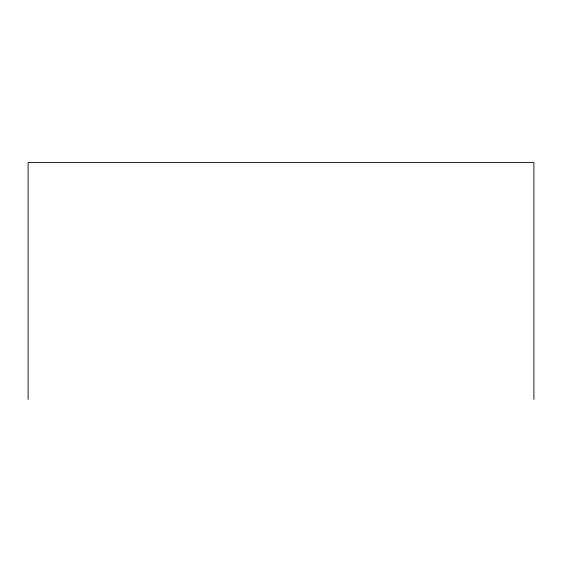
<?xml version="1.0" encoding="UTF-8"?>
<svg xmlns="http://www.w3.org/2000/svg" width="562" height="562" viewBox="0 0 562 562"><rect width="100%" height="100%" fill="white"/><g stroke="black" fill="none" stroke-linecap="round" stroke-linejoin="round"><path stroke-width="0.84" d="M533.9 399.427L533.9 162.573L28.1 162.573L28.1 399.427"/></g></svg>
